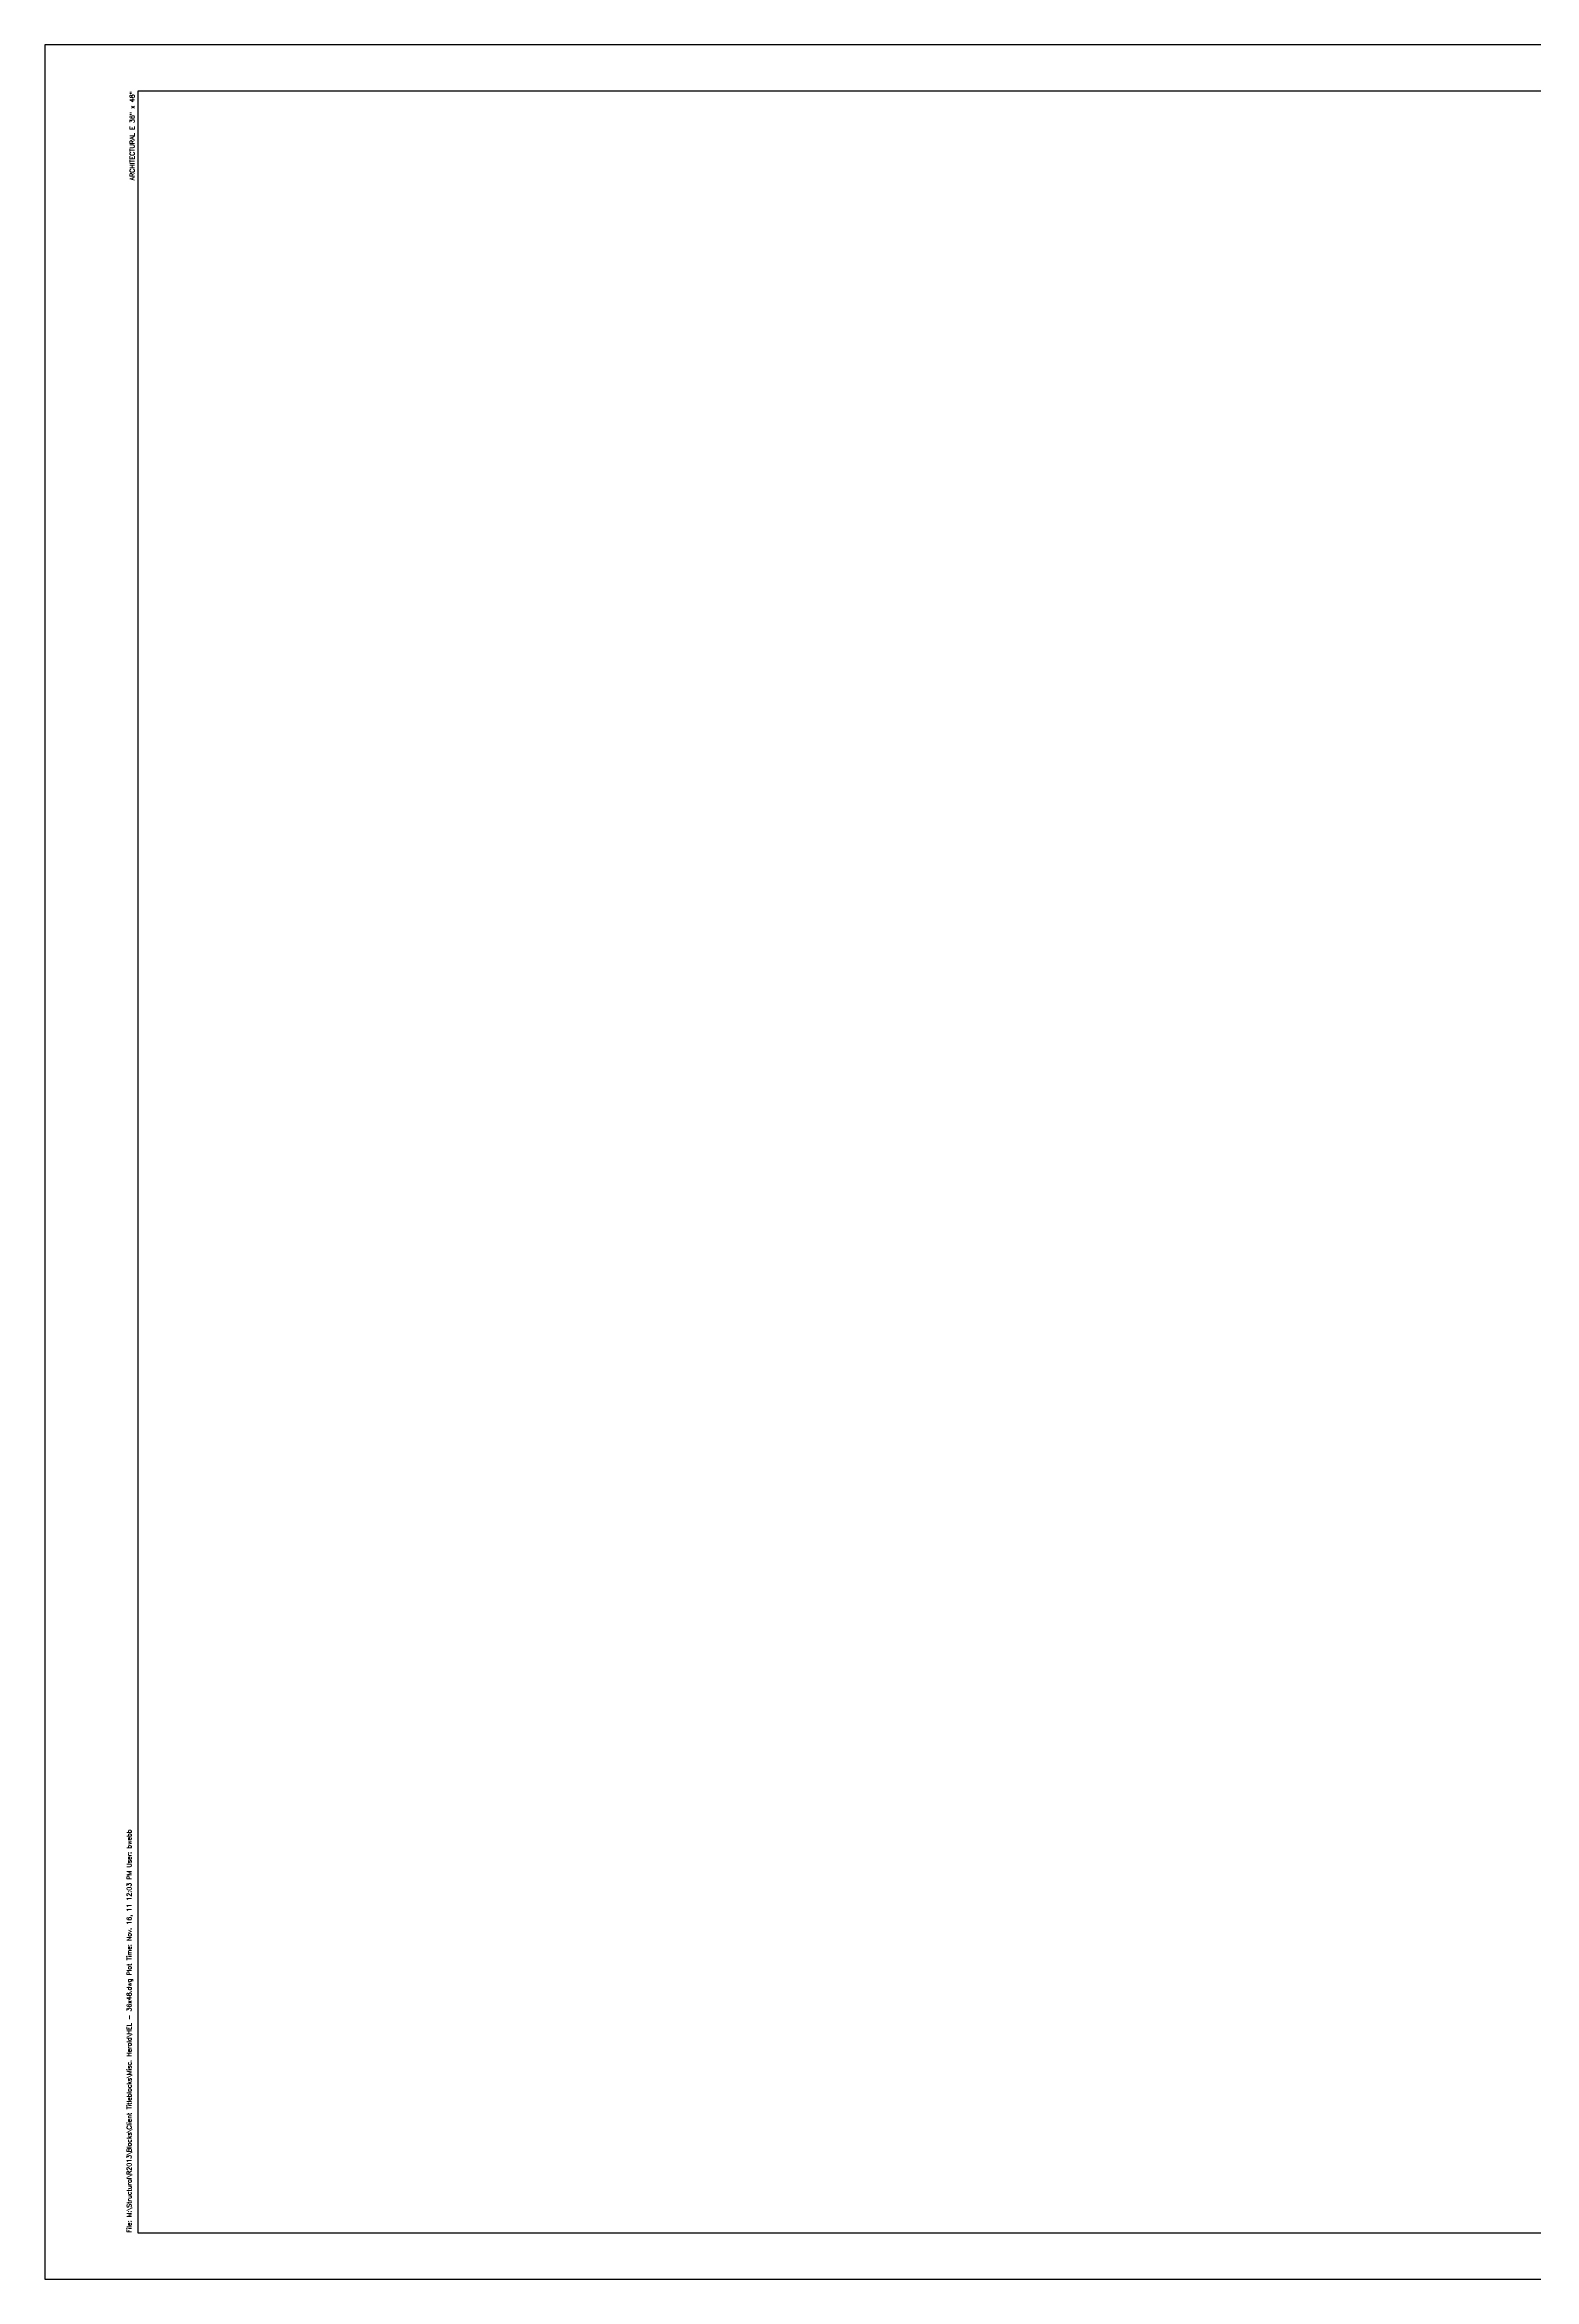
# Model space of a CAD drawing. Extents: x 0 to 48, y 0 to 36.
# Drawn here: x 0 to 24, y 0 to 36 of the extents above; entities that cross this region are included whole.
import ezdxf
from ezdxf.enums import TextEntityAlignment as Align

# ---------------------------------------------------------------- set-up
doc = ezdxf.new("R2010")
doc.units = 0
doc.header["$LTSCALE"] = 10
doc.header["$MEASUREMENT"] = 0
for name, color, linetype in [('BDR-18', 1, 'Continuous'), ('BDR-25', 4, 'Continuous'), ('BDR-SHADE', 254, 'Continuous')]:
    doc.layers.add(name, color=color, linetype=linetype)
doc.styles.add('HEL-Title4', font='romand.shx')

msp = doc.modelspace()

# ---------------------------------------------------------------- linework, layer by layer
at = {"layer": 'BDR-18'}
msp.add_lwpolyline([(0, 0), (48, 0), (48, 36), (0, 36)], close=True, dxfattribs=at)
at = {"layer": 'BDR-25'}
msp.add_lwpolyline([(1.5, 35.25), (1.5, 0.75)], dxfattribs=at)
at = {"layer": 'BDR-SHADE'}
for points in [[(44.5, 35.25), (1.5, 35.25)], [(1.5, 0.75), (44.5, 0.75)]]:
    msp.add_lwpolyline(points, dxfattribs=at)

# ---------------------------------------------------------------- texts
at = {"layer": 'BDR-18', "style": 'HEL-Title4'}
msp.add_text('ARCHITECTURAL E 36" x 48"', height=0.07422, rotation=90, dxfattribs=at).set_placement((1.469, 35.25), align=Align.BOTTOM_RIGHT)
at = {"layer": 'BDR-18', "insert": (1.323, 0.751), "char_height": 0.074219, "attachment_point": 1, "rotation": 90, "style": 'HEL-Title4'}
msp.add_mtext('File: M:\\\\Structural\\\\R2013\\\\Blocks\\\\Client Titleblocks\\\\Misc. Herold\\\\HEL - 36x48.dwg Plot Time: Nov. 16, 11 12:03 PM User: bwebb', dxfattribs=at)

doc.saveas('drawing.dxf')
